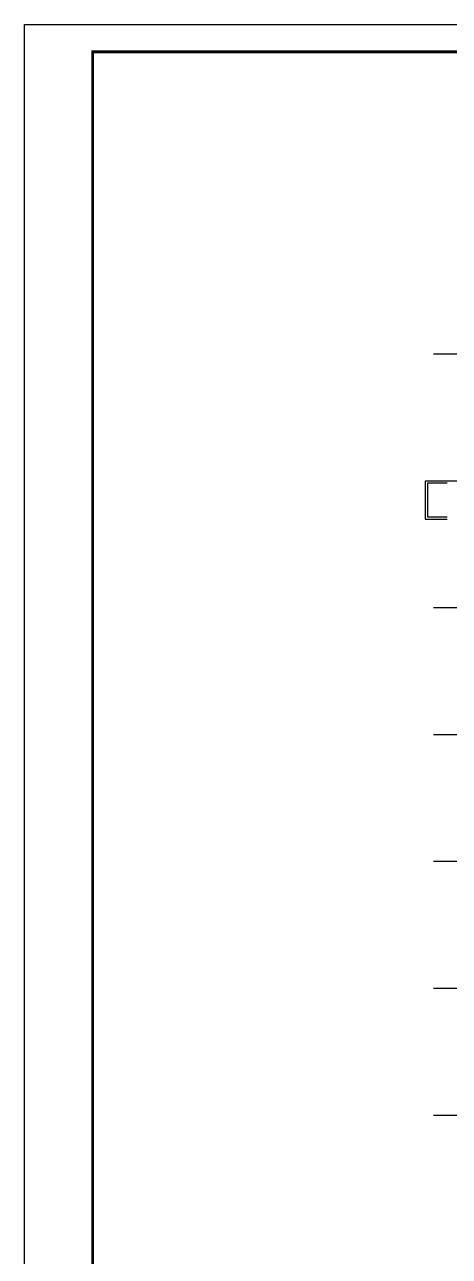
# Model space of a CAD drawing. Extents: x 293620 to 503924, y -252071 to 755100.
# Drawn here: x 366152 to 389587, y 185088 to 253050 of the extents above; entities that cross this region are included whole.
import ezdxf

# ---------------------------------------------------------------- set-up
doc = ezdxf.new("R2010")
doc.units = 0
doc.header["$LTSCALE"] = 1000
doc.header["$MEASUREMENT"] = 0
doc.linetypes.add('DOTE', pattern=[2.42, 2, -0.2, 0.02, -0.2])
for name, color, linetype in [('0 - 屋顶线', 150, 'Continuous'), ('3T_WOOD', 21, 'Continuous'), ('DOTE', 14, 'DOTE'), ('TK', 4, 'Continuous')]:
    doc.layers.add(name, color=color, linetype=linetype)

# ---------------------------------------------------------------- blocks, each defined once
blk = doc.blocks.new('GeYuanFrame_66261317', base_point=(20.09, 4.53))
at = {"layer": 'TK'}
blk.add_lwpolyline([(20.09, 4.53), (20.09, 598.53), (861.09, 598.53), (861.09, 4.53)], close=True, dxfattribs=at)
at = {"layer": 'TK', "const_width": 1}
blk.add_lwpolyline([(45.09, 588.53), (851.09, 588.53), (851.09, 14.53), (45.09, 14.53)], close=True, dxfattribs=at)

msp = doc.modelspace()

# ---------------------------------------------------------------- linework, layer by layer
at = {"layer": '0 - 屋顶线'}
for points in [[(389456.8, 227868.9), (388256.8, 227868.9), (388256.8, 225768.9), (389456.8, 225768.9)], [(389456.8, 227748.9), (388376.8, 227748.9), (388376.8, 225888.9), (389456.8, 225888.9)]]:
    msp.add_lwpolyline(points, dxfattribs=at)
at = {"layer": 'DOTE'}
for p, q in [((462716.8, 234868.9), (388716.8, 234868.9)), ((462716.8, 227868.9), (388716.8, 227868.9)), ((462716.8, 220868.9), (388716.8, 220868.9)), ((462716.8, 213868.9), (388716.8, 213868.9)), ((462716.8, 206868.9), (388716.8, 206868.9)), ((462716.8, 199868.9), (388716.8, 199868.9)), ((462716.8, 192868.9), (388716.8, 192868.9))]:
    msp.add_line(p, q, dxfattribs=at)

# ---------------------------------------------------------------- block references
at = {"layer": '3T_WOOD', "xscale": 150, "yscale": 150, "zscale": 150}
msp.add_blockref('GeYuanFrame_66261317', (366151.8, 163949.5), dxfattribs=at)

doc.saveas('drawing.dxf')
